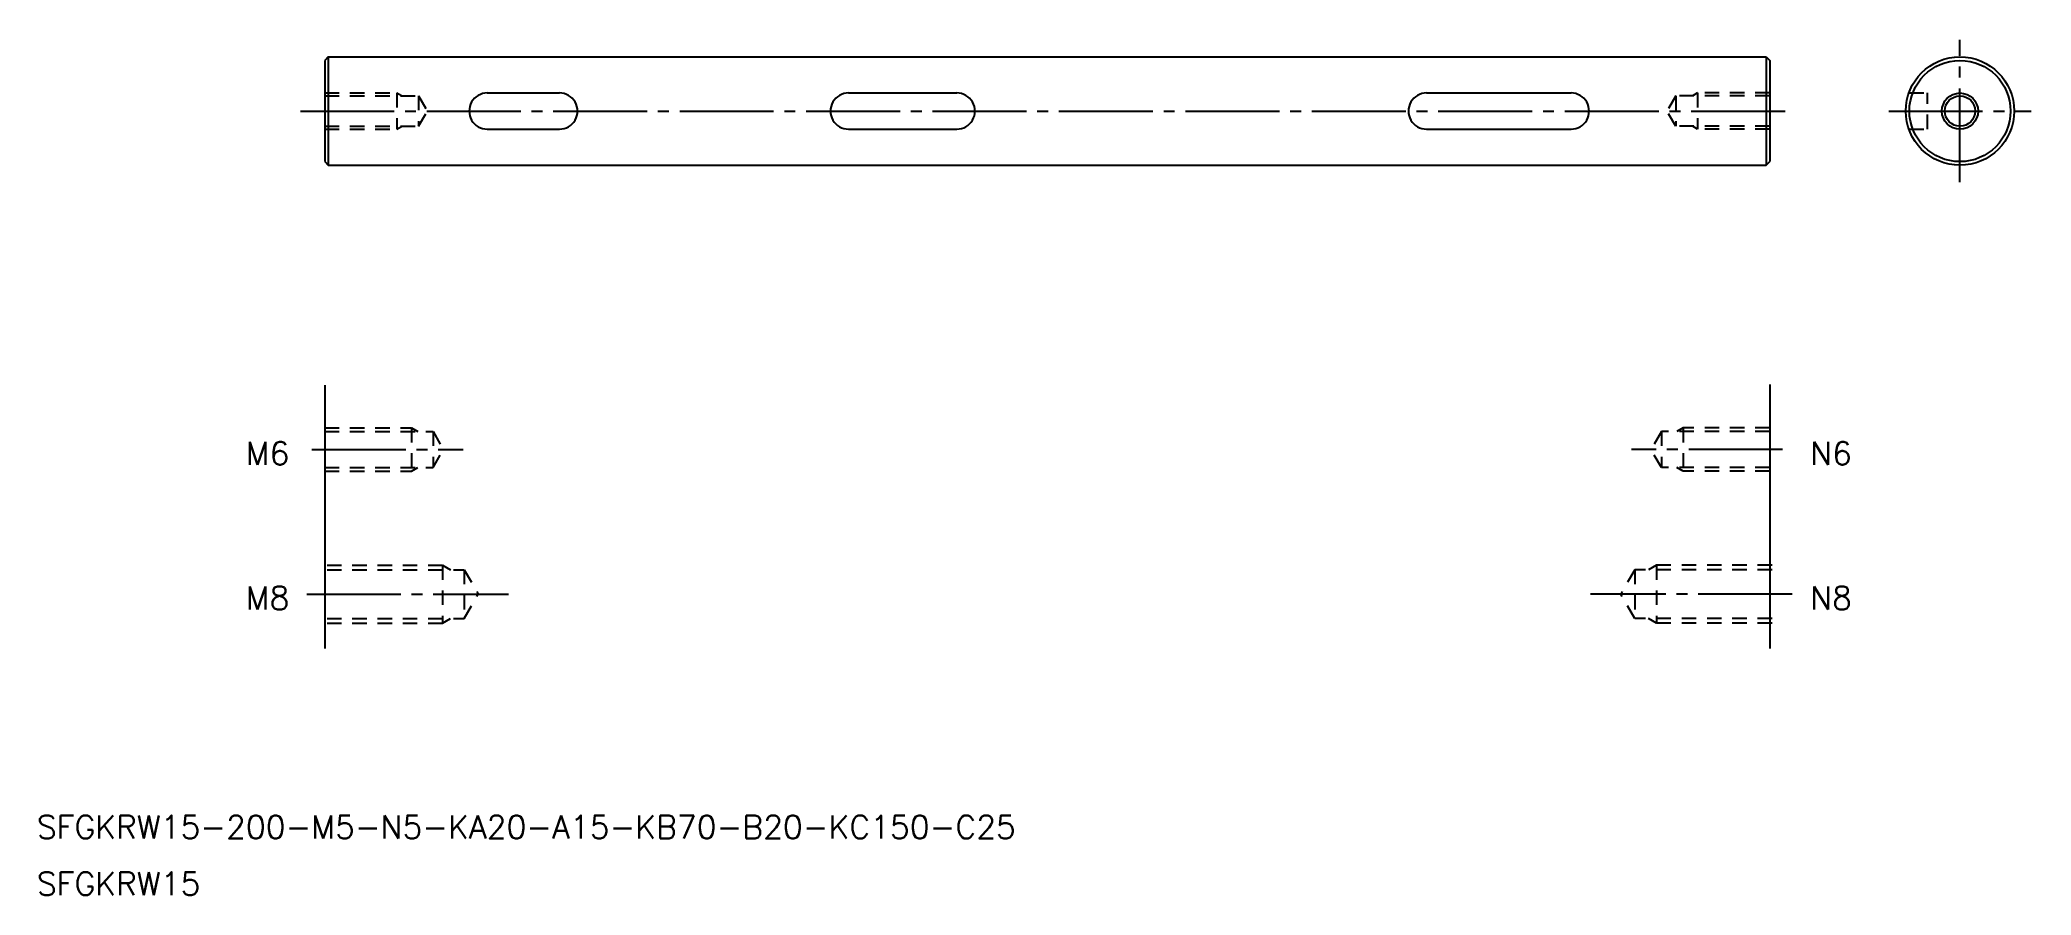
# Model space of a CAD drawing. Extents: x 42 to 318, y -4 to 114.
import ezdxf

# ---------------------------------------------------------------- set-up
doc = ezdxf.new("R2010")
doc.units = 0
doc.linetypes.add('CENTER', pattern=[17.5, 13, -1.5, 1.5, -1.5])
doc.linetypes.add('DASHED', pattern=[3.5, 2, -1.5])
doc.layers.get('0').update_dxf_attribs({"linetype": 'CONTINUOUS'})
doc.layers.add('CENTER', color=1, linetype='CENTER')
doc.styles.get("Standard").update_dxf_attribs({"font": 'txt.shx', "bigfont": '@extfont2.shx'})

msp = doc.modelspace()

# ---------------------------------------------------------------- linework, layer by layer
at = {"color": 7, "linetype": 'CONTINUOUS'}
for p, q in [((81.97, 111.71), (81.47, 111.21)), ((81.47, 111.21), (81.47, 97.21)), ((81.97, 111.71), (280.97, 111.71)), ((81.97, 111.71), (81.97, 96.71)), ((280.97, 111.71), (280.97, 96.71)), ((280.97, 111.71), (281.47, 111.21)), ((281.47, 111.21), (281.47, 97.21)), ((103.97, 106.71), (113.97, 106.71)), ((153.97, 106.71), (168.97, 106.71)), ((233.97, 106.71), (253.97, 106.71)), ((103.97, 101.71), (113.97, 101.71)), ((153.97, 101.71), (168.97, 101.71)), ((233.97, 101.71), (253.97, 101.71)), ((81.47, 97.21), (81.97, 96.71)), ((81.97, 96.71), (280.97, 96.71)), ((280.97, 96.71), (281.47, 97.21)), ((81.47, 66.27), (81.47, 29.83)), ((281.47, 66.36), (281.47, 29.83))]:
    msp.add_line(p, q, dxfattribs=at)
for p, q in [((281.47, 107.71), (281.47, 107.71)), ((281.47, 104.21), (281.47, 104.21))]:
    msp.add_line(p, q)
at = {"color": 3, "linetype": 'DASHED'}
for p, q in [((81.47, 106.71), (91.47, 106.71)), ((81.47, 106.31), (94.47, 106.31)), ((91.47, 106.71), (91.47, 101.71)), ((91.47, 106.71), (92.08, 106.36)), ((94.47, 106.31), (94.47, 102.11)), ((94.47, 106.31), (95.69, 104.21)), ((268.47, 106.31), (267.26, 104.21)), ((268.47, 106.31), (268.47, 102.11)), ((281.47, 106.31), (268.47, 106.31)), ((271.47, 106.71), (270.87, 106.36)), ((271.47, 106.71), (271.47, 101.71)), ((281.47, 106.71), (271.47, 106.71)), ((300.8, 106.71), (303.3, 106.71)), ((303.3, 101.71), (303.3, 106.71)), ((81.47, 102.11), (94.47, 102.11)), ((91.47, 101.71), (92.08, 102.06)), ((94.47, 102.11), (95.69, 104.21)), ((268.47, 102.11), (267.26, 104.21)), ((281.47, 102.11), (268.47, 102.11)), ((271.47, 101.71), (270.87, 102.06)), ((81.47, 101.71), (91.47, 101.71)), ((281.47, 101.71), (271.47, 101.71)), ((300.8, 101.71), (303.3, 101.71)), ((81.47, 60.36), (93.47, 60.36)), ((81.47, 59.86), (96.47, 59.86)), ((93.47, 60.36), (93.47, 54.36)), ((93.47, 60.36), (94.34, 59.86)), ((96.47, 59.86), (97.92, 57.36)), ((96.47, 59.86), (96.47, 54.86)), ((266.47, 59.86), (265.03, 57.36)), ((281.47, 59.86), (266.47, 59.86)), ((266.47, 59.86), (266.47, 54.86)), ((269.47, 60.36), (268.61, 59.86)), ((281.47, 60.36), (269.47, 60.36)), ((269.47, 60.36), (269.47, 54.36)), ((96.47, 54.86), (97.92, 57.36)), ((266.47, 54.86), (265.03, 57.36)), ((81.47, 54.86), (96.47, 54.86)), ((81.47, 54.36), (93.47, 54.36)), ((93.47, 54.36), (94.34, 54.86)), ((281.47, 54.86), (266.47, 54.86)), ((269.47, 54.36), (268.61, 54.86)), ((281.47, 54.36), (269.47, 54.36)), ((81.79, 41.36), (97.79, 41.36)), ((97.79, 41.36), (97.79, 33.36)), ((97.79, 41.36), (98.87, 40.74)), ((265.79, 41.36), (264.7, 40.74)), ((281.79, 41.36), (265.79, 41.36)), ((265.79, 41.36), (265.79, 33.36)), ((81.79, 40.74), (100.79, 40.74)), ((100.79, 40.74), (100.79, 33.99)), ((100.79, 40.74), (102.73, 37.36)), ((262.79, 40.74), (260.84, 37.36)), ((281.79, 40.74), (262.79, 40.74)), ((262.79, 40.74), (262.79, 33.99)), ((100.79, 33.99), (102.73, 37.36)), ((262.79, 33.99), (260.84, 37.36)), ((81.79, 33.99), (100.79, 33.99)), ((81.79, 33.36), (97.79, 33.36)), ((97.79, 33.36), (98.87, 33.99)), ((281.79, 33.99), (262.79, 33.99)), ((265.79, 33.36), (264.7, 33.99)), ((281.79, 33.36), (265.79, 33.36))]:
    msp.add_line(p, q, dxfattribs=at)
at = {"color": 7, "linetype": 'CONTINUOUS'}
for radius in [7.5, 7, 2.1]:
    msp.add_circle((307.8, 104.21), radius, dxfattribs=at)
at = {"color": 3, "linetype": 'CONTINUOUS'}
msp.add_circle((307.8, 104.21), 2.5, dxfattribs=at)
at = {"color": 7, "linetype": 'CONTINUOUS'}
for centre, start, end in [((103.97, 104.21), 89.9874, 270), ((113.97, 104.21), 270, 90.0126), ((153.97, 104.21), 89.9874, 270), ((168.97, 104.21), 270, 90.0126), ((233.97, 104.21), 89.9874, 270), ((253.97, 104.21), 270, 90.0126)]:
    msp.add_arc(centre, 2.5, start, end, dxfattribs=at)
at = {"layer": 'CENTER', "color": 1, "linetype": 'CENTER'}
for p, q in [((307.8, 94.35), (307.8, 114.06)), ((78.1, 104.21), (284.85, 104.21)), ((297.94, 104.21), (317.65, 104.21)), ((79.69, 57.36), (100.62, 57.36)), ((283.25, 57.36), (262.32, 57.36)), ((78.99, 37.36), (106.9, 37.36)), ((284.58, 37.36), (256.67, 37.36))]:
    msp.add_line(p, q, dxfattribs=at)

# ---------------------------------------------------------------- texts
for s, p in [('M6', (70.54, 55.23)), ('N6', (287.08, 55.23)), ('M8', (70.54, 35.23)), ('N8', (287.08, 35.23)), ('SFGKRW15-200-M5-N5-KA20-A15-KB70-B20-KC150-C25', (41.63, 3.54)), ('SFGKRW15', (41.63, -4.3))]:
    msp.add_text(s, height=3.2).set_placement(p)

doc.saveas('drawing.dxf')
